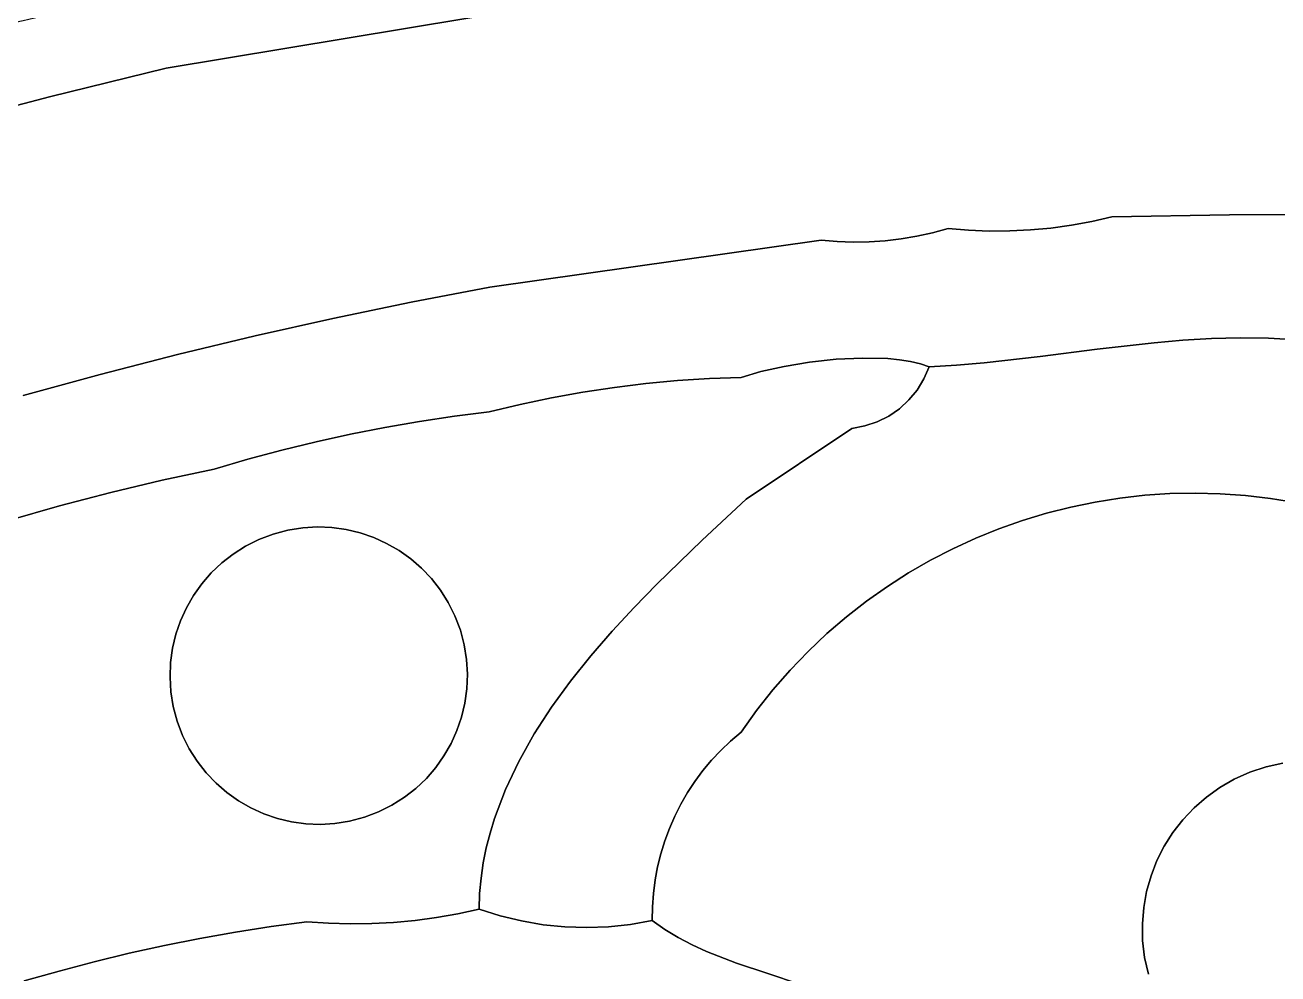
# Model space of a CAD drawing. Header units: inches. Extents: x 37.5 to 70.3, y 17.4 to 61.6.
# Drawn here: x 52.208 to 55.735, y 31.116 to 33.788 of the extents above; entities that cross this region are included whole.
import ezdxf

# ---------------------------------------------------------------- set-up
doc = ezdxf.new("R2010")
doc.units = ezdxf.units.IN
doc.layers.add('SURFACES_FOR_SKETCHUP', color=7, linetype='Continuous')

msp = doc.modelspace()

# ---------------------------------------------------------------- linework, layer by layer
at = {"layer": 'SURFACES_FOR_SKETCHUP'}
for points, invisible_edges in [([(55.3528, 34.0036), (54.9326, 33.9944), (55.2672, 33.2478)], 10), ([(55.2672, 33.2478), (55.5984, 33.2536), (55.3528, 34.0036)], 10), ([(55.7723, 34.0157), (55.3528, 34.0036), (55.5984, 33.2536)], 10), ([(55.5984, 33.2536), (55.9294, 33.2552), (55.7723, 34.0157)], 10), ([(52.5848, 33.8959), (52.6053, 33.6668), (53.3218, 33.9922)], 3), ([(53.3704, 33.9891), (53.3218, 33.9922), (52.6053, 33.6668)], 10), ([(52.6053, 33.6668), (53.7881, 33.8635), (53.3704, 33.9891)], 10), ([(54.9326, 33.9944), (53.7881, 33.8635), (54.4486, 33.1827)], 10), ([(54.4486, 33.1827), (54.4937, 33.1787), (54.9326, 33.9944)], 10), ([(54.4937, 33.1787), (54.5389, 33.1771), (54.9326, 33.9944)], 10), ([(54.584, 33.1777), (54.9326, 33.9944), (54.5389, 33.1771)], 3), ([(54.629, 33.1807), (54.9326, 33.9944), (54.584, 33.1777)], 3), ([(54.629, 33.1807), (54.6738, 33.1859), (54.9326, 33.9944)], 10), ([(54.6738, 33.1859), (54.7183, 33.1934), (54.9326, 33.9944)], 10), ([(54.7624, 33.2031), (54.9326, 33.9944), (54.7183, 33.1934)], 3), ([(54.8061, 33.2152), (54.9326, 33.9944), (54.7624, 33.2031)], 3), ([(54.8061, 33.2152), (54.864, 33.2104), (54.9326, 33.9944)], 10), ([(54.864, 33.2104), (54.9221, 33.2082), (54.9326, 33.9944)], 10), ([(54.9801, 33.2085), (54.9326, 33.9944), (54.9221, 33.2082)], 3), ([(55.0958, 33.2167), (55.1533, 33.2245), (54.9326, 33.9944)], 10), ([(55.0381, 33.2113), (55.0958, 33.2167), (54.9326, 33.9944)], 10), ([(55.1533, 33.2245), (55.2105, 33.2349), (54.9326, 33.9944)], 10), ([(54.9801, 33.2085), (55.0381, 33.2113), (54.9326, 33.9944)], 10), ([(55.2105, 33.2349), (55.2672, 33.2478), (54.9326, 33.9944)], 10), ([(52.3944, 33.845), (52.6053, 33.6668), (52.5848, 33.8959)], 3), ([(52.6053, 33.6668), (53.2948, 33.0075), (53.7881, 33.8635)], 3), ([(53.5158, 33.0498), (53.7881, 33.8635), (53.2948, 33.0075)], 3), ([(53.5158, 33.0498), (54.4486, 33.1827), (53.7881, 33.8635)], 10), ([(52.2026, 33.8), (52.2763, 33.5863), (52.3944, 33.845)], 3), ([(52.6053, 33.6668), (52.3944, 33.845), (52.2763, 33.5863)], 3), ([(52.2026, 33.8), (52.0094, 33.7611), (52.2763, 33.5863)], 10), ([(51.9489, 33.4995), (52.2763, 33.5863), (52.0094, 33.7611)], 10), ([(52.2763, 33.5863), (52.6368, 32.8603), (52.6053, 33.6668)], 3), ([(52.8553, 32.9127), (52.6053, 33.6668), (52.6368, 32.8603)], 3), ([(53.0746, 32.9618), (52.6053, 33.6668), (52.8553, 32.9127)], 3), ([(53.2948, 33.0075), (52.6053, 33.6668), (53.0746, 32.9618)], 3), ([(51.9489, 33.4995), (52.4191, 32.8045), (52.2763, 33.5863)], 3), ([(52.6368, 32.8603), (52.2763, 33.5863), (52.4191, 32.8045)], 3), ([(52.4191, 32.8045), (51.9489, 33.4995), (52.2024, 32.7455)], 3), ([(55.0958, 33.2167), (55.2255, 32.8755), (55.1533, 33.2245)], 3), ([(55.1533, 33.2245), (55.2255, 32.8755), (55.2105, 33.2349)], 3), ([(55.2105, 33.2349), (55.2255, 32.8755), (55.2672, 33.2478)], 3), ([(55.3868, 32.8937), (55.2672, 33.2478), (55.2255, 32.8755)], 3), ([(55.2672, 33.2478), (55.4675, 32.9006), (55.5984, 33.2536)], 3), ([(55.4675, 32.9006), (55.2672, 33.2478), (55.3868, 32.8937)], 3), ([(55.5481, 32.9054), (55.5984, 33.2536), (55.4675, 32.9006)], 3), ([(55.6284, 32.9076), (55.5984, 33.2536), (55.5481, 32.9054)], 3), ([(55.5984, 33.2536), (55.7875, 32.9016), (55.9294, 33.2552)], 3), ([(55.7875, 32.9016), (55.5984, 33.2536), (55.7082, 32.9065)], 3), ([(55.7082, 32.9065), (55.5984, 33.2536), (55.6284, 32.9076)], 3), ([(54.6738, 33.1859), (54.7, 32.8411), (54.7183, 33.1934)], 3), ([(54.7281, 32.8346), (54.7183, 33.1934), (54.7, 32.8411)], 3), ([(54.7183, 33.1934), (54.7281, 32.8346), (54.7624, 33.2031)], 3), ([(54.8298, 32.8307), (54.7624, 33.2031), (54.7281, 32.8346)], 11), ([(54.864, 33.2104), (54.8061, 33.2152), (54.7624, 33.2031)], 8), ([(54.7624, 33.2031), (54.8298, 32.8307), (54.864, 33.2104)], 11), ([(54.9075, 32.8373), (54.864, 33.2104), (54.8298, 32.8307)], 3), ([(54.864, 33.2104), (54.9075, 32.8373), (54.9221, 33.2082)], 3), ([(54.9221, 33.2082), (54.9075, 32.8373), (54.9801, 33.2085)], 3), ([(55.0654, 32.8552), (54.9801, 33.2085), (54.9075, 32.8373)], 3), ([(54.9801, 33.2085), (55.0654, 32.8552), (55.0381, 33.2113)], 3), ([(55.0381, 33.2113), (55.0654, 32.8552), (55.0958, 33.2167)], 3), ([(55.2255, 32.8755), (55.0958, 33.2167), (55.0654, 32.8552)], 3), ([(53.5158, 33.0498), (54.0449, 32.7869), (54.4486, 33.1827)], 3), ([(54.0449, 32.7869), (54.1344, 32.7927), (54.4486, 33.1827)], 10), ([(54.1344, 32.7927), (54.2795, 32.8127), (54.4486, 33.1827)], 11), ([(54.2795, 32.8127), (54.3448, 32.8272), (54.4486, 33.1827)], 10), ([(54.3448, 32.8272), (54.4165, 32.839), (54.4486, 33.1827)], 10), ([(54.4165, 32.839), (54.4912, 32.8471), (54.4486, 33.1827)], 10), ([(54.4937, 33.1787), (54.4486, 33.1827), (54.4912, 32.8471)], 10), ([(54.5389, 33.1771), (54.4937, 33.1787), (54.4912, 32.8471)], 10), ([(54.4912, 32.8471), (54.5656, 32.8507), (54.5389, 33.1771)], 10), ([(54.584, 33.1777), (54.5389, 33.1771), (54.5656, 32.8507)], 10), ([(54.5656, 32.8507), (54.6364, 32.849), (54.584, 33.1777)], 10), ([(54.629, 33.1807), (54.584, 33.1777), (54.6364, 32.849)], 10), ([(54.629, 33.1807), (54.6693, 32.8459), (54.6738, 33.1859)], 3), ([(54.6364, 32.849), (54.6693, 32.8459), (54.629, 33.1807)], 10), ([(54.7, 32.8411), (54.6738, 33.1859), (54.6693, 32.8459)], 3), ([(53.2948, 33.0075), (53.4164, 32.6869), (53.5158, 33.0498)], 3), ([(53.5147, 32.6993), (53.5158, 33.0498), (53.4164, 32.6869)], 3), ([(53.602, 32.7201), (53.5158, 33.0498), (53.5147, 32.6993)], 3), ([(53.9556, 32.7785), (53.5158, 33.0498), (53.8667, 32.7676)], 3), ([(53.778, 32.7543), (53.5158, 33.0498), (53.6898, 32.7384)], 3), ([(53.9556, 32.7785), (54.0449, 32.7869), (53.5158, 33.0498)], 10), ([(53.8667, 32.7676), (53.5158, 33.0498), (53.778, 32.7543)], 3), ([(53.6898, 32.7384), (53.5158, 33.0498), (53.602, 32.7201)], 3), ([(53.0746, 32.9618), (53.2209, 32.6554), (53.2948, 33.0075)], 3), ([(53.3185, 32.6723), (53.2948, 33.0075), (53.2209, 32.6554)], 3), ([(53.4164, 32.6869), (53.2948, 33.0075), (53.3185, 32.6723)], 3), ([(52.8553, 32.9127), (53.0271, 32.6149), (53.0746, 32.9618)], 3), ([(53.1238, 32.6362), (53.0746, 32.9618), (53.0271, 32.6149)], 3), ([(53.2209, 32.6554), (53.0746, 32.9618), (53.1238, 32.6362)], 3), ([(52.6368, 32.8603), (52.8354, 32.5654), (52.8553, 32.9127)], 3), ([(52.931, 32.5913), (52.8553, 32.9127), (52.8354, 32.5654)], 3), ([(53.0271, 32.6149), (52.8553, 32.9127), (52.931, 32.5913)], 3), ([(55.5481, 32.9054), (55.5722, 32.4686), (55.6284, 32.9076)], 3), ([(55.643, 32.4635), (55.6284, 32.9076), (55.5722, 32.4686)], 3), ([(55.6284, 32.9076), (55.643, 32.4635), (55.7082, 32.9065)], 3), ([(55.7138, 32.4552), (55.7082, 32.9065), (55.643, 32.4635)], 3), ([(55.7082, 32.9065), (55.7138, 32.4552), (55.7875, 32.9016)], 3), ([(55.0654, 32.8552), (55.2205, 32.4452), (55.2255, 32.8755)], 3), ([(55.2901, 32.4563), (55.2255, 32.8755), (55.2205, 32.4452)], 3), ([(55.2255, 32.8755), (55.3602, 32.4642), (55.3868, 32.8937)], 3), ([(55.3602, 32.4642), (55.2255, 32.8755), (55.2901, 32.4563)], 3), ([(55.4306, 32.4689), (55.3868, 32.8937), (55.3602, 32.4642)], 3), ([(55.3868, 32.8937), (55.4306, 32.4689), (55.4675, 32.9006)], 3), ([(55.5013, 32.4704), (55.4675, 32.9006), (55.4306, 32.4689)], 3), ([(55.4675, 32.9006), (55.5013, 32.4704), (55.5481, 32.9054)], 3), ([(55.5722, 32.4686), (55.5481, 32.9054), (55.5013, 32.4704)], 3), ([(55.7844, 32.4435), (55.7875, 32.9016), (55.7138, 32.4552)], 3), ([(52.4191, 32.8045), (52.5942, 32.5067), (52.6368, 32.8603)], 3), ([(52.7404, 32.5374), (52.6368, 32.8603), (52.5942, 32.5067)], 3), ([(52.8354, 32.5654), (52.6368, 32.8603), (52.7404, 32.5374)], 3), ([(54.4165, 32.839), (54.3448, 32.8272), (54.5351, 32.6525)], 10), ([(54.4165, 32.839), (54.5351, 32.6525), (54.4912, 32.8471)], 3), ([(54.4912, 32.8471), (54.5351, 32.6525), (54.5656, 32.8507)], 3), ([(54.5718, 32.6593), (54.5656, 32.8507), (54.5351, 32.6525)], 3), ([(54.5718, 32.6593), (54.6067, 32.671), (54.5656, 32.8507)], 10), ([(54.6393, 32.6874), (54.5656, 32.8507), (54.6067, 32.671)], 3), ([(54.5656, 32.8507), (54.6393, 32.6874), (54.6364, 32.849)], 3), ([(54.6691, 32.708), (54.6959, 32.7325), (54.6364, 32.849)], 10), ([(54.6693, 32.8459), (54.6364, 32.849), (54.6959, 32.7325)], 10), ([(54.6393, 32.6874), (54.6691, 32.708), (54.6364, 32.849)], 10), ([(54.6959, 32.7325), (54.7191, 32.7606), (54.6693, 32.8459)], 10), ([(54.7, 32.8411), (54.6693, 32.8459), (54.7191, 32.7606)], 10), ([(54.7191, 32.7606), (54.7383, 32.7919), (54.7, 32.8411)], 10), ([(54.7281, 32.8346), (54.7, 32.8411), (54.7383, 32.7919)], 10), ([(54.8298, 32.8307), (54.7191, 32.7606), (54.9075, 32.8373)], 3), ([(54.7191, 32.7606), (54.9494, 32.3698), (54.9075, 32.8373)], 11), ([(54.9075, 32.8373), (55.0833, 32.4137), (55.0654, 32.8552)], 3), ([(55.0159, 32.3933), (54.9075, 32.8373), (54.9494, 32.3698)], 3), ([(55.0833, 32.4137), (54.9075, 32.8373), (55.0159, 32.3933)], 3), ([(55.1516, 32.431), (55.0654, 32.8552), (55.0833, 32.4137)], 3), ([(55.2205, 32.4452), (55.0654, 32.8552), (55.1516, 32.431)], 3), ([(52.2024, 32.7455), (52.4489, 32.4724), (52.4191, 32.8045)], 3), ([(52.5942, 32.5067), (52.4191, 32.8045), (52.4489, 32.4724)], 3), ([(54.1344, 32.7927), (54.2241, 32.7961), (54.2795, 32.8127)], 8), ([(54.2241, 32.7961), (54.2379, 32.4535), (54.2795, 32.8127)], 3), ([(54.2379, 32.4535), (54.5351, 32.6525), (54.2795, 32.8127)], 10), ([(54.3448, 32.8272), (54.2795, 32.8127), (54.5351, 32.6525)], 10), ([(54.8298, 32.8307), (54.7383, 32.7919), (54.7191, 32.7606)], 9), ([(54.7531, 32.8262), (54.7281, 32.8346), (54.7383, 32.7919)], 2), ([(54.7531, 32.8262), (54.8298, 32.8307), (54.7281, 32.8346)], 2), ([(54.8298, 32.8307), (54.7531, 32.8262), (54.7383, 32.7919)], 8), ([(53.8667, 32.7676), (53.778, 32.7543), (54.1139, 32.3378)], 10), ([(53.9556, 32.7785), (53.8667, 32.7676), (54.1139, 32.3378)], 10), ([(54.0449, 32.7869), (53.9556, 32.7785), (54.1139, 32.3378)], 10), ([(54.1344, 32.7927), (54.0449, 32.7869), (54.2379, 32.4535)], 10), ([(54.1139, 32.3378), (54.2379, 32.4535), (54.0449, 32.7869)], 10), ([(54.2241, 32.7961), (54.1344, 32.7927), (54.2379, 32.4535)], 10), ([(52.3047, 32.4346), (52.2024, 32.7455), (52.1616, 32.3932)], 3), ([(52.4489, 32.4724), (52.2024, 32.7455), (52.3047, 32.4346)], 3), ([(53.6898, 32.7384), (53.602, 32.7201), (53.9225, 32.1486)], 10), ([(53.778, 32.7543), (53.6898, 32.7384), (53.986, 32.2137)], 10), ([(53.9225, 32.1486), (53.986, 32.2137), (53.6898, 32.7384)], 10), ([(53.986, 32.2137), (54.1139, 32.3378), (53.778, 32.7543)], 10), ([(54.6691, 32.708), (54.884, 32.3432), (54.6959, 32.7325)], 3), ([(54.6959, 32.7325), (54.9494, 32.3698), (54.7191, 32.7606)], 3), ([(54.9494, 32.3698), (54.6959, 32.7325), (54.884, 32.3432)], 3), ([(53.5147, 32.6993), (53.4164, 32.6869), (53.324, 32.2589)], 10), ([(53.324, 32.2589), (53.352, 32.2295), (53.5147, 32.6993)], 10), ([(53.352, 32.2295), (53.3772, 32.1972), (53.5147, 32.6993)], 10), ([(53.602, 32.7201), (53.5147, 32.6993), (53.3772, 32.1972)], 10), ([(53.3772, 32.1972), (53.9225, 32.1486), (53.602, 32.7201)], 11), ([(54.6691, 32.708), (54.6393, 32.6874), (54.884, 32.3432)], 10), ([(53.3185, 32.6723), (53.2209, 32.6554), (53.2258, 32.3287)], 10), ([(53.2258, 32.3287), (53.2607, 32.3087), (53.3185, 32.6723)], 10), ([(53.4164, 32.6869), (53.3185, 32.6723), (53.2607, 32.3087)], 10), ([(53.2607, 32.3087), (53.2935, 32.2854), (53.4164, 32.6869)], 10), ([(53.2935, 32.2854), (53.324, 32.2589), (53.4164, 32.6869)], 10), ([(54.5351, 32.6525), (54.6952, 32.2456), (54.5718, 32.6593)], 3), ([(54.6067, 32.671), (54.5718, 32.6593), (54.7568, 32.2811)], 10), ([(54.7568, 32.2811), (54.5718, 32.6593), (54.6952, 32.2456)], 3), ([(54.6393, 32.6874), (54.6067, 32.671), (54.8197, 32.3137)], 10), ([(54.8197, 32.3137), (54.6067, 32.671), (54.7568, 32.2811)], 3), ([(54.884, 32.3432), (54.6393, 32.6874), (54.8197, 32.3137)], 3), ([(53.1238, 32.6362), (53.0271, 32.6149), (53.0717, 32.3733)], 10), ([(53.0717, 32.3733), (53.1119, 32.3677), (53.1238, 32.6362)], 10), ([(53.1119, 32.3677), (53.1512, 32.3584), (53.1238, 32.6362)], 10), ([(53.2209, 32.6554), (53.1238, 32.6362), (53.1512, 32.3584)], 10), ([(53.1512, 32.3584), (53.1893, 32.3453), (53.2209, 32.6554)], 10), ([(53.1893, 32.3453), (53.2258, 32.3287), (53.2209, 32.6554)], 10), ([(54.2379, 32.4535), (54.6352, 32.2072), (54.5351, 32.6525)], 3), ([(54.6952, 32.2456), (54.5351, 32.6525), (54.6352, 32.2072)], 3), ([(52.931, 32.5913), (52.8354, 32.5654), (52.9479, 32.3658)], 10), ([(53.0271, 32.6149), (52.931, 32.5913), (53.0308, 32.3749)], 10), ([(52.9894, 32.3724), (53.0308, 32.3749), (52.931, 32.5913)], 10), ([(52.9479, 32.3658), (52.9894, 32.3724), (52.931, 32.5913)], 10), ([(53.0308, 32.3749), (53.0717, 32.3733), (53.0271, 32.6149)], 10), ([(52.7404, 32.5374), (52.8664, 32.3395), (52.8354, 32.5654)], 3), ([(52.9065, 32.3547), (52.9479, 32.3658), (52.8354, 32.5654)], 10), ([(52.8664, 32.3395), (52.9065, 32.3547), (52.8354, 32.5654)], 10), ([(52.5942, 32.5067), (52.7938, 32.2986), (52.7404, 32.5374)], 3), ([(52.8288, 32.3207), (52.7404, 32.5374), (52.7938, 32.2986)], 3), ([(52.8664, 32.3395), (52.7404, 32.5374), (52.8288, 32.3207)], 3), ([(52.4489, 32.4724), (52.7056, 32.2149), (52.5942, 32.5067)], 3), ([(52.7938, 32.2986), (52.5942, 32.5067), (52.7615, 32.2735)], 3), ([(52.7615, 32.2735), (52.5942, 32.5067), (52.732, 32.2455)], 3), ([(52.732, 32.2455), (52.5942, 32.5067), (52.7056, 32.2149)], 3), ([(52.3047, 32.4346), (52.6623, 32.1473), (52.4489, 32.4724)], 3), ([(52.7056, 32.2149), (52.4489, 32.4724), (52.6823, 32.1821)], 3), ([(52.6823, 32.1821), (52.4489, 32.4724), (52.6623, 32.1473)], 3), ([(54.1139, 32.3378), (54.4653, 32.0746), (54.2379, 32.4535)], 3), ([(54.6352, 32.2072), (54.2379, 32.4535), (54.5768, 32.1659)], 3), ([(54.5768, 32.1659), (54.2379, 32.4535), (54.5201, 32.1216)], 3), ([(54.5201, 32.1216), (54.2379, 32.4535), (54.4653, 32.0746)], 3), ([(55.2205, 32.4452), (55.5711, 31.6412), (55.2901, 32.4563)], 3), ([(55.2901, 32.4563), (55.5711, 31.6412), (55.3602, 32.4642)], 3), ([(55.3602, 32.4642), (55.6118, 31.6646), (55.4306, 32.4689)], 3), ([(55.6118, 31.6646), (55.3602, 32.4642), (55.5711, 31.6412)], 3), ([(55.4306, 32.4689), (55.6554, 31.6841), (55.5013, 32.4704)], 3), ([(55.6554, 31.6841), (55.4306, 32.4689), (55.6118, 31.6646)], 3), ([(55.5013, 32.4704), (55.6554, 31.6841), (55.5722, 32.4686)], 3), ([(55.7015, 31.6993), (55.5722, 32.4686), (55.6554, 31.6841)], 3), ([(55.5722, 32.4686), (55.7015, 31.6993), (55.643, 32.4635)], 3), ([(55.643, 32.4635), (55.7015, 31.6993), (55.7138, 32.4552)], 3), ([(55.7489, 31.7099), (55.7138, 32.4552), (55.7015, 31.6993)], 3), ([(55.7138, 32.4552), (55.7489, 31.7099), (55.7844, 32.4435)], 3), ([(52.1616, 32.3932), (52.6232, 32.0334), (52.3047, 32.4346)], 3), ([(52.6326, 32.0727), (52.3047, 32.4346), (52.6232, 32.0334)], 3), ([(52.6457, 32.1107), (52.3047, 32.4346), (52.6326, 32.0727)], 3), ([(52.6623, 32.1473), (52.3047, 32.4346), (52.6457, 32.1107)], 3), ([(55.0833, 32.4137), (55.0159, 32.3933), (55.4986, 31.5839)], 10), ([(55.1516, 32.431), (55.0833, 32.4137), (55.5333, 31.6142)], 10), ([(55.4986, 31.5839), (55.5333, 31.6142), (55.0833, 32.4137)], 10), ([(55.1516, 32.431), (55.5333, 31.6142), (55.2205, 32.4452)], 3), ([(55.5711, 31.6412), (55.2205, 32.4452), (55.5333, 31.6142)], 3), ([(52.0197, 32.3483), (52.6177, 31.9931), (52.1616, 32.3932)], 3), ([(52.6232, 32.0334), (52.1616, 32.3932), (52.6177, 31.9931)], 3), ([(55.0159, 32.3933), (54.9494, 32.3698), (55.4986, 31.5839)], 10), ([(51.8789, 32.2999), (52.6185, 31.9109), (52.0197, 32.3483)], 3), ([(52.6161, 31.9522), (52.0197, 32.3483), (52.6185, 31.9109)], 3), ([(52.6177, 31.9931), (52.0197, 32.3483), (52.6161, 31.9522)], 3), ([(52.6623, 32.1473), (52.9065, 32.3547), (52.6823, 32.1821)], 3), ([(52.9065, 32.3547), (52.6623, 32.1473), (53.4332, 32.0845)], 11), ([(52.9065, 32.3547), (52.8664, 32.3395), (52.6823, 32.1821)], 10), ([(52.9479, 32.3658), (52.9065, 32.3547), (53.1893, 32.3453)], 10), ([(53.2258, 32.3287), (53.1893, 32.3453), (52.9065, 32.3547)], 10), ([(53.4332, 32.0845), (53.2258, 32.3287), (52.9065, 32.3547)], 11), ([(52.9479, 32.3658), (53.1119, 32.3677), (52.9894, 32.3724)], 3), ([(53.1512, 32.3584), (53.1119, 32.3677), (52.9479, 32.3658)], 10), ([(53.1893, 32.3453), (53.1512, 32.3584), (52.9479, 32.3658)], 10), ([(53.0717, 32.3733), (53.0308, 32.3749), (52.9894, 32.3724)], 8), ([(53.0717, 32.3733), (52.9894, 32.3724), (53.1119, 32.3677)], 3), ([(54.884, 32.3432), (54.8197, 32.3137), (55.4672, 31.5506)], 10), ([(54.9494, 32.3698), (54.884, 32.3432), (55.4672, 31.5506)], 10), ([(55.4672, 31.5506), (55.4986, 31.5839), (54.9494, 32.3698)], 10), ([(52.6823, 32.1821), (52.8664, 32.3395), (52.7056, 32.2149)], 3), ([(52.7056, 32.2149), (52.8664, 32.3395), (52.732, 32.2455)], 3), ([(52.8664, 32.3395), (52.8288, 32.3207), (52.732, 32.2455)], 10), ([(52.7615, 32.2735), (52.732, 32.2455), (52.8288, 32.3207)], 10), ([(52.8288, 32.3207), (52.7938, 32.2986), (52.7615, 32.2735)], 8), ([(53.2258, 32.3287), (53.4332, 32.0845), (53.2607, 32.3087)], 3), ([(53.4332, 32.0845), (53.4181, 32.1246), (53.2607, 32.3087)], 10), ([(53.2607, 32.3087), (53.4181, 32.1246), (53.2935, 32.2854)], 3), ([(53.986, 32.2137), (54.3618, 31.9719), (54.1139, 32.3378)], 3), ([(54.4653, 32.0746), (54.1139, 32.3378), (54.4125, 32.0246)], 3), ([(54.4125, 32.0246), (54.1139, 32.3378), (54.3618, 31.9719)], 3), ([(54.8197, 32.3137), (54.7568, 32.2811), (55.4392, 31.5145)], 10), ([(55.4392, 31.5145), (55.4672, 31.5506), (54.8197, 32.3137)], 10), ([(52.6252, 31.8694), (51.8789, 32.2999), (51.5115, 31.4262)], 11), ([(52.6185, 31.9109), (51.8789, 32.2999), (52.6252, 31.8694)], 3), ([(53.2935, 32.2854), (53.4181, 32.1246), (53.324, 32.2589)], 3), ([(54.7568, 32.2811), (54.6952, 32.2456), (55.4392, 31.5145)], 10), ([(53.352, 32.2295), (53.324, 32.2589), (53.3993, 32.1622)], 10), ([(53.4181, 32.1246), (53.3993, 32.1622), (53.324, 32.2589)], 10), ([(54.6952, 32.2456), (54.6352, 32.2072), (55.4149, 31.476)], 10), ([(55.4149, 31.476), (55.4392, 31.5145), (54.6952, 32.2456)], 10), ([(53.3993, 32.1622), (53.3772, 32.1972), (53.352, 32.2295)], 8), ([(53.9225, 32.1486), (54.2671, 31.8582), (53.986, 32.2137)], 3), ([(54.3133, 31.9164), (53.986, 32.2137), (54.2671, 31.8582)], 3), ([(54.3618, 31.9719), (53.986, 32.2137), (54.3133, 31.9164)], 3), ([(54.6352, 32.2072), (54.5768, 32.1659), (55.4149, 31.476)], 10), ([(53.3772, 32.1972), (53.3993, 32.1622), (53.9225, 32.1486)], 10), ([(54.5768, 32.1659), (54.5201, 32.1216), (55.3943, 31.4354)], 10), ([(55.3943, 31.4354), (55.4149, 31.476), (54.5768, 32.1659)], 10), ([(52.6623, 32.1473), (52.6457, 32.1107), (52.6363, 31.828)], 10), ([(52.6363, 31.828), (53.163, 31.5577), (52.6623, 32.1473)], 11), ([(53.4332, 32.0845), (52.6623, 32.1473), (53.163, 31.5577)], 11), ([(53.8604, 32.0814), (53.9225, 32.1486), (53.3993, 32.1622)], 10), ([(53.3993, 32.1622), (53.4181, 32.1246), (53.8604, 32.0814)], 10), ([(53.8604, 32.0814), (54.194, 31.7723), (53.9225, 32.1486)], 3), ([(54.194, 31.7723), (54.2233, 31.7972), (53.9225, 32.1486)], 10), ([(54.2671, 31.8582), (53.9225, 32.1486), (54.2233, 31.7972)], 3), ([(52.6457, 32.1107), (52.6326, 32.0727), (52.6252, 31.8694)], 10), ([(52.6252, 31.8694), (52.6363, 31.828), (52.6457, 32.1107)], 10), ([(53.8004, 32.0121), (53.8604, 32.0814), (53.4181, 32.1246)], 10), ([(53.4332, 32.0845), (53.8004, 32.0121), (53.4181, 32.1246)], 3), ([(54.5201, 32.1216), (54.4653, 32.0746), (55.3943, 31.4354)], 10), ([(52.6326, 32.0727), (52.6232, 32.0334), (52.6252, 31.8694)], 10), ([(53.163, 31.5577), (53.4072, 31.7651), (53.4332, 32.0845)], 11), ([(53.4072, 31.7651), (53.4238, 31.8017), (53.4332, 32.0845)], 10), ([(53.4443, 32.0431), (53.4332, 32.0845), (53.4238, 31.8017)], 10), ([(53.4443, 32.0431), (53.8004, 32.0121), (53.4332, 32.0845)], 3), ([(53.8004, 32.0121), (54.1663, 31.7459), (53.8604, 32.0814)], 3), ([(54.194, 31.7723), (53.8604, 32.0814), (54.1663, 31.7459)], 3), ([(54.4653, 32.0746), (54.4125, 32.0246), (55.3777, 31.3929)], 10), ([(55.3777, 31.3929), (55.3943, 31.4354), (54.4653, 32.0746)], 10), ([(52.6177, 31.9931), (52.6185, 31.9109), (52.6232, 32.0334)], 3), ([(52.6252, 31.8694), (52.6232, 32.0334), (52.6185, 31.9109)], 3), ([(53.4238, 31.8017), (53.4369, 31.8398), (53.4443, 32.0431)], 10), ([(53.4369, 31.8398), (53.4463, 31.8791), (53.4443, 32.0431)], 10), ([(53.451, 32.0016), (53.7433, 31.9409), (53.4443, 32.0431)], 3), ([(53.8004, 32.0121), (53.4443, 32.0431), (53.7433, 31.9409)], 3), ([(53.4443, 32.0431), (53.4463, 31.8791), (53.451, 32.0016)], 3), ([(54.4125, 32.0246), (54.3618, 31.9719), (55.3777, 31.3929)], 10), ([(52.6177, 31.9931), (52.6161, 31.9522), (52.6185, 31.9109)], 8), ([(53.4518, 31.9193), (53.451, 32.0016), (53.4463, 31.8791)], 3), ([(53.4535, 31.9602), (53.7433, 31.9409), (53.451, 32.0016)], 3), ([(53.4518, 31.9193), (53.4535, 31.9602), (53.451, 32.0016)], 8), ([(53.7433, 31.9409), (54.116, 31.6889), (53.8004, 32.0121)], 3), ([(54.1403, 31.7181), (53.8004, 32.0121), (54.116, 31.6889)], 3), ([(54.1663, 31.7459), (53.8004, 32.0121), (54.1403, 31.7181)], 3), ([(53.4518, 31.9193), (53.69, 31.8676), (53.4535, 31.9602)], 3), ([(53.7433, 31.9409), (53.4535, 31.9602), (53.69, 31.8676)], 3), ([(54.3133, 31.9164), (54.5185, 31.0374), (54.3618, 31.9719)], 3), ([(54.5603, 31.0174), (55.3777, 31.3929), (54.3618, 31.9719)], 11), ([(54.5603, 31.0174), (54.3618, 31.9719), (54.5185, 31.0374)], 3), ([(53.4463, 31.8791), (53.6411, 31.7923), (53.4518, 31.9193)], 3), ([(53.69, 31.8676), (53.4518, 31.9193), (53.6411, 31.7923)], 3), ([(53.69, 31.8676), (54.0935, 31.6586), (53.7433, 31.9409)], 3), ([(54.116, 31.6889), (53.7433, 31.9409), (54.0935, 31.6586)], 3), ([(54.2671, 31.8582), (54.5185, 31.0374), (54.3133, 31.9164)], 3), ([(52.6252, 31.8694), (51.5115, 31.4262), (52.6363, 31.828)], 3), ([(53.4369, 31.8398), (53.6411, 31.7923), (53.4463, 31.8791)], 3), ([(53.6411, 31.7923), (54.0539, 31.5944), (53.69, 31.8676)], 3), ([(54.0728, 31.627), (53.69, 31.8676), (54.0539, 31.5944)], 3), ([(54.0935, 31.6586), (53.69, 31.8676), (54.0728, 31.627)], 3), ([(54.2233, 31.7972), (54.4756, 31.0556), (54.2671, 31.8582)], 3), ([(54.5185, 31.0374), (54.2671, 31.8582), (54.4756, 31.0556)], 3), ([(52.6363, 31.828), (51.5115, 31.4262), (52.2058, 31.0967)], 11), ([(52.3036, 31.1247), (52.6363, 31.828), (52.2058, 31.0967)], 3), ([(52.6363, 31.828), (52.3036, 31.1247), (52.6514, 31.7879)], 3), ([(52.6363, 31.828), (52.6514, 31.7879), (52.8089, 31.6038)], 10), ([(52.8437, 31.5838), (52.6363, 31.828), (52.8089, 31.6038)], 3), ([(52.6363, 31.828), (52.8437, 31.5838), (53.163, 31.5577)], 11), ([(53.4238, 31.8017), (53.5975, 31.715), (53.4369, 31.8398)], 3), ([(53.6411, 31.7923), (53.4369, 31.8398), (53.5975, 31.715)], 3), ([(52.402, 31.1507), (52.6514, 31.7879), (52.3036, 31.1247)], 3), ([(52.6514, 31.7879), (52.402, 31.1507), (52.6702, 31.7503)], 3), ([(52.776, 31.6271), (52.6514, 31.7879), (52.7455, 31.6535)], 3), ([(52.8089, 31.6038), (52.6514, 31.7879), (52.776, 31.6271)], 3), ([(52.6514, 31.7879), (52.6702, 31.7503), (52.7455, 31.6535)], 10), ([(53.4072, 31.7651), (53.5975, 31.715), (53.4238, 31.8017)], 3), ([(53.6411, 31.7923), (53.5975, 31.715), (54.0369, 31.5608)], 10), ([(53.6411, 31.7923), (54.0369, 31.5608), (54.0539, 31.5944)], 9), ([(54.194, 31.7723), (54.2989, 31.1174), (54.2233, 31.7972)], 3), ([(54.3878, 31.0879), (54.2233, 31.7972), (54.2989, 31.1174)], 3), ([(54.4756, 31.0556), (54.2233, 31.7972), (54.3878, 31.0879)], 3), ([(52.6702, 31.7503), (52.402, 31.1507), (52.6923, 31.7152)], 3), ([(52.7175, 31.6829), (52.7455, 31.6535), (52.6702, 31.7503)], 10), ([(52.6702, 31.7503), (52.6923, 31.7152), (52.7175, 31.6829)], 8), ([(53.4072, 31.7651), (53.163, 31.5577), (53.3872, 31.7303)], 3), ([(53.3872, 31.7303), (53.56, 31.6357), (53.4072, 31.7651)], 3), ([(53.5975, 31.715), (53.4072, 31.7651), (53.56, 31.6357)], 3), ([(54.1403, 31.7181), (54.2989, 31.1174), (54.1663, 31.7459)], 3), ([(54.1663, 31.7459), (54.2989, 31.1174), (54.194, 31.7723)], 3), ([(52.5009, 31.1747), (52.6923, 31.7152), (52.402, 31.1507)], 3), ([(52.6923, 31.7152), (52.5009, 31.1747), (52.7175, 31.6829)], 3), ([(53.163, 31.5577), (53.2031, 31.5729), (53.3872, 31.7303)], 10), ([(53.3872, 31.7303), (53.2031, 31.5729), (53.3639, 31.6975)], 3), ([(53.3639, 31.6975), (53.56, 31.6357), (53.3872, 31.7303)], 3), ([(53.5975, 31.715), (53.56, 31.6357), (54.0087, 31.491)], 10), ([(54.0087, 31.491), (54.0219, 31.5263), (53.5975, 31.715)], 10), ([(54.0219, 31.5263), (54.0369, 31.5608), (53.5975, 31.715)], 10), ([(54.116, 31.6889), (54.2989, 31.1174), (54.1403, 31.7181)], 3), ([(55.7489, 31.7099), (55.7015, 31.6993), (56.0214, 31.6751)], 10), ([(52.6002, 31.1966), (52.7175, 31.6829), (52.5009, 31.1747)], 3), ([(52.7175, 31.6829), (52.6002, 31.1966), (52.7455, 31.6535)], 3), ([(53.3639, 31.6975), (53.2031, 31.5729), (53.3375, 31.667)], 3), ([(53.3375, 31.667), (53.5292, 31.5545), (53.3639, 31.6975)], 3), ([(53.56, 31.6357), (53.3639, 31.6975), (53.5292, 31.5545)], 3), ([(54.0935, 31.6586), (54.2989, 31.1174), (54.116, 31.6889)], 3), ([(55.4149, 31.476), (55.7015, 31.6993), (55.4392, 31.5145)], 3), ([(55.7015, 31.6993), (55.4149, 31.476), (56.0621, 31.6546)], 11), ([(55.7015, 31.6993), (55.6554, 31.6841), (55.4392, 31.5145)], 10), ([(55.4392, 31.5145), (55.6554, 31.6841), (55.4672, 31.5506)], 3), ([(55.4672, 31.5506), (55.6554, 31.6841), (55.4986, 31.5839)], 3), ([(55.6554, 31.6841), (55.6118, 31.6646), (55.4986, 31.5839)], 10), ([(56.0621, 31.6546), (56.0214, 31.6751), (55.7015, 31.6993)], 10), ([(52.7455, 31.6535), (52.6002, 31.1966), (52.776, 31.6271)], 3), ([(53.2031, 31.5729), (53.2407, 31.5917), (53.3375, 31.667)], 10), ([(53.308, 31.639), (53.3375, 31.667), (53.2407, 31.5917)], 10), ([(53.2407, 31.5917), (53.2757, 31.6138), (53.308, 31.639)], 8), ([(53.2757, 31.6138), (53.5062, 31.4713), (53.308, 31.639)], 3), ([(53.308, 31.639), (53.5167, 31.5131), (53.3375, 31.667)], 3), ([(53.5167, 31.5131), (53.308, 31.639), (53.5062, 31.4713)], 3), ([(53.5292, 31.5545), (53.3375, 31.667), (53.5167, 31.5131)], 3), ([(54.0728, 31.627), (54.2989, 31.1174), (54.0935, 31.6586)], 3), ([(55.3701, 31.1154), (55.5934, 30.8288), (56.0621, 31.6546)], 11), ([(55.3701, 31.1154), (56.0621, 31.6546), (55.4149, 31.476)], 11), ([(55.5333, 31.6142), (55.4986, 31.5839), (55.6118, 31.6646)], 10), ([(55.6118, 31.6646), (55.5711, 31.6412), (55.5333, 31.6142)], 8), ([(55.954, 30.784), (56.0621, 31.6546), (55.5934, 30.8288)], 11), ([(52.6999, 31.2164), (52.776, 31.6271), (52.6002, 31.1966)], 3), ([(52.776, 31.6271), (52.6999, 31.2164), (52.8089, 31.6038)], 3), ([(52.8001, 31.2341), (52.8089, 31.6038), (52.6999, 31.2164)], 3), ([(52.8089, 31.6038), (52.8001, 31.2341), (52.8437, 31.5838)], 3), ([(53.2407, 31.5917), (53.4977, 31.429), (53.2757, 31.6138)], 3), ([(53.5062, 31.4713), (53.2757, 31.6138), (53.4977, 31.429)], 3), ([(53.56, 31.6357), (53.5292, 31.5545), (53.9976, 31.455)], 10), ([(53.9976, 31.455), (54.0087, 31.491), (53.56, 31.6357)], 10), ([(54.0539, 31.5944), (54.211, 31.147), (54.0728, 31.627)], 3), ([(54.2989, 31.1174), (54.0728, 31.627), (54.211, 31.147)], 3), ([(52.8437, 31.5838), (52.8001, 31.2341), (52.8803, 31.5671)], 3), ([(52.9006, 31.2498), (52.8803, 31.5671), (52.8001, 31.2341)], 3), ([(52.8437, 31.5838), (52.8803, 31.5671), (53.163, 31.5577)], 10), ([(52.8803, 31.5671), (52.9006, 31.2498), (52.9183, 31.5541)], 3), ([(52.8803, 31.5671), (52.9183, 31.5541), (53.1216, 31.5467)], 10), ([(53.1216, 31.5467), (53.163, 31.5577), (52.8803, 31.5671)], 10), ([(53.2031, 31.5729), (53.163, 31.5577), (53.2452, 31.2612)], 10), ([(53.2407, 31.5917), (53.2031, 31.5729), (53.3059, 31.2669)], 10), ([(53.2452, 31.2612), (53.3059, 31.2669), (53.2031, 31.5729)], 10), ([(53.3059, 31.2669), (53.3663, 31.2751), (53.2407, 31.5917)], 10), ([(53.4977, 31.429), (53.2407, 31.5917), (53.3663, 31.2751)], 11), ([(54.0369, 31.5608), (54.211, 31.147), (54.0539, 31.5944)], 3), ([(52.9183, 31.5541), (52.9006, 31.2498), (52.9576, 31.5447)], 3), ([(53.0014, 31.2635), (52.9576, 31.5447), (52.9006, 31.2498)], 3), ([(52.9183, 31.5541), (52.9576, 31.5447), (53.1216, 31.5467)], 10), ([(53.1216, 31.5467), (52.9576, 31.5447), (53.0801, 31.54)], 3), ([(52.9978, 31.5391), (52.9576, 31.5447), (53.0014, 31.2635)], 10), ([(52.9978, 31.5391), (53.0801, 31.54), (52.9576, 31.5447)], 3), ([(52.9978, 31.5391), (53.0388, 31.5375), (53.0801, 31.54)], 8), ([(53.0388, 31.5375), (52.9978, 31.5391), (53.0014, 31.2635)], 10), ([(53.0014, 31.2635), (53.0624, 31.2591), (53.0388, 31.5375)], 10), ([(53.0801, 31.54), (53.0388, 31.5375), (53.0624, 31.2591)], 10), ([(53.0624, 31.2591), (53.1234, 31.2573), (53.0801, 31.54)], 10), ([(53.1216, 31.5467), (53.0801, 31.54), (53.1234, 31.2573)], 10), ([(53.163, 31.5577), (53.1216, 31.5467), (53.1843, 31.258)], 10), ([(53.1234, 31.2573), (53.1843, 31.258), (53.1216, 31.5467)], 10), ([(53.1843, 31.258), (53.2452, 31.2612), (53.163, 31.5577)], 10), ([(53.5167, 31.5131), (53.7274, 31.2488), (53.5292, 31.5545)], 3), ([(53.7274, 31.2488), (53.9885, 31.4183), (53.5292, 31.5545)], 11), ([(53.9976, 31.455), (53.5292, 31.5545), (53.9885, 31.4183)], 3), ([(54.0219, 31.5263), (54.211, 31.147), (54.0369, 31.5608)], 3), ([(53.5167, 31.5131), (53.5062, 31.4713), (53.6661, 31.255)], 10), ([(53.7274, 31.2488), (53.5167, 31.5131), (53.6661, 31.255)], 3), ([(54.0087, 31.491), (54.211, 31.147), (54.0219, 31.5263)], 3), ([(53.5062, 31.4713), (53.4977, 31.429), (53.6052, 31.2655)], 10), ([(53.6052, 31.2655), (53.6661, 31.255), (53.5062, 31.4713)], 10), ([(53.9976, 31.455), (54.1261, 31.1797), (54.0087, 31.491)], 3), ([(54.211, 31.147), (54.0087, 31.491), (54.1261, 31.1797)], 3), ([(55.4149, 31.476), (55.3943, 31.4354), (55.3701, 31.1154)], 10), ([(53.4977, 31.429), (53.3663, 31.2751), (53.4915, 31.3862)], 3), ([(53.4977, 31.429), (53.4915, 31.3862), (53.6052, 31.2655)], 10), ([(53.9885, 31.4183), (54.1261, 31.1797), (53.9976, 31.455)], 3), ([(55.3943, 31.4354), (55.3777, 31.3929), (55.3595, 31.1629)], 10), ([(55.3595, 31.1629), (55.3701, 31.1154), (55.3943, 31.4354)], 10), ([(53.789, 31.2468), (53.9885, 31.4183), (53.7274, 31.2488)], 3), ([(53.9885, 31.4183), (53.789, 31.2468), (53.9815, 31.381)], 3), ([(53.9815, 31.381), (54.0854, 31.1982), (53.9885, 31.4183)], 3), ([(54.1261, 31.1797), (53.9885, 31.4183), (54.0854, 31.1982)], 3), ([(55.3777, 31.3929), (54.5603, 31.0174), (55.3651, 31.3488)], 3), ([(55.3777, 31.3929), (55.3651, 31.3488), (55.3595, 31.1629)], 10), ([(53.4263, 31.2859), (53.4915, 31.3862), (53.3663, 31.2751)], 3), ([(53.4263, 31.2859), (53.4875, 31.3429), (53.4915, 31.3862)], 9), ([(53.4875, 31.3429), (53.5451, 31.2802), (53.4915, 31.3862)], 3), ([(53.5451, 31.2802), (53.6052, 31.2655), (53.4915, 31.3862)], 10), ([(53.8507, 31.2491), (53.9815, 31.381), (53.789, 31.2468)], 3), ([(53.9815, 31.381), (53.8507, 31.2491), (53.9766, 31.3433)], 3), ([(53.9766, 31.3433), (54.0462, 31.2186), (53.9815, 31.381)], 3), ([(54.0854, 31.1982), (53.9815, 31.381), (54.0462, 31.2186)], 3), ([(53.4263, 31.2859), (53.486, 31.2991), (53.4875, 31.3429)], 8), ([(53.4875, 31.3429), (53.486, 31.2991), (53.5451, 31.2802)], 8), ([(53.9122, 31.2557), (53.9766, 31.3433), (53.8507, 31.2491)], 3), ([(53.9122, 31.2557), (53.9739, 31.3051), (53.9766, 31.3433)], 9), ([(53.9766, 31.3433), (53.9739, 31.3051), (54.0088, 31.2413)], 10), ([(54.0088, 31.2413), (54.0462, 31.2186), (53.9766, 31.3433)], 10), ([(54.6008, 30.9951), (55.3651, 31.3488), (54.5603, 31.0174)], 3), ([(55.3651, 31.3488), (54.6008, 30.9951), (55.3569, 31.3035)], 3), ([(55.3569, 31.3035), (55.3539, 31.2102), (55.3651, 31.3488)], 3), ([(55.3595, 31.1629), (55.3651, 31.3488), (55.3539, 31.2102)], 3), ([(53.5451, 31.2802), (53.4263, 31.2859), (53.3663, 31.2751)], 9), ([(53.5451, 31.2802), (53.486, 31.2991), (53.4263, 31.2859)], 8), ([(53.9122, 31.2557), (53.9734, 31.2666), (53.9739, 31.3051)], 8), ([(53.9734, 31.2666), (54.0088, 31.2413), (53.9739, 31.3051)], 2), ([(54.6398, 30.9703), (55.3569, 31.3035), (54.6008, 30.9951)], 3), ([(55.3569, 31.3035), (54.6398, 30.9703), (55.3531, 31.2572)], 3), ([(55.3569, 31.3035), (55.3531, 31.2572), (55.3539, 31.2102)], 8), ([(52.8001, 31.2341), (53.062, 29.956), (52.9006, 31.2498)], 3), ([(53.0624, 31.2591), (53.0014, 31.2635), (52.9006, 31.2498)], 8), ([(52.9006, 31.2498), (53.062, 29.956), (53.0624, 31.2591)], 11), ([(53.062, 29.956), (53.1855, 29.9716), (53.0624, 31.2591)], 10), ([(53.1234, 31.2573), (53.0624, 31.2591), (53.1855, 29.9716)], 10), ([(53.1843, 31.258), (53.1234, 31.2573), (53.1855, 29.9716)], 10), ([(53.1843, 31.258), (53.3095, 29.9839), (53.2452, 31.2612)], 3), ([(53.1843, 31.258), (53.1855, 29.9716), (53.3095, 29.9839)], 9), ([(53.2452, 31.2612), (53.434, 29.9926), (53.3059, 31.2669)], 3), ([(53.434, 29.9926), (53.2452, 31.2612), (53.3095, 29.9839)], 3), ([(53.3059, 31.2669), (53.434, 29.9926), (53.3663, 31.2751)], 3), ([(53.5451, 31.2802), (53.3663, 31.2751), (53.6052, 31.2655)], 3), ([(53.3663, 31.2751), (53.434, 29.9926), (53.6052, 31.2655)], 11), ([(53.559, 29.9976), (53.6052, 31.2655), (53.434, 29.9926)], 3), ([(53.6052, 31.2655), (53.559, 29.9976), (53.6661, 31.255)], 3), ([(53.6844, 29.9988), (53.6661, 31.255), (53.559, 29.9976)], 3), ([(53.6661, 31.255), (53.6844, 29.9988), (53.7274, 31.2488)], 3), ([(53.7274, 31.2488), (53.6844, 29.9988), (53.789, 31.2468)], 3), ([(53.789, 31.2468), (54.0854, 31.1982), (53.8507, 31.2491)], 3), ([(53.8507, 31.2491), (54.0462, 31.2186), (53.9122, 31.2557)], 3), ([(54.0462, 31.2186), (53.8507, 31.2491), (54.0854, 31.1982)], 3), ([(54.0088, 31.2413), (53.9734, 31.2666), (53.9122, 31.2557)], 8), ([(54.0088, 31.2413), (53.9122, 31.2557), (54.0462, 31.2186)], 3), ([(55.3531, 31.2572), (54.6398, 30.9703), (55.3539, 31.2102)], 3), ([(52.6002, 31.1966), (52.9389, 29.937), (52.6999, 31.2164)], 3), ([(52.6999, 31.2164), (52.9389, 29.937), (52.8001, 31.2341)], 3), ([(53.062, 29.956), (52.8001, 31.2341), (52.9389, 29.937)], 3), ([(53.789, 31.2468), (53.6844, 29.9988), (54.0854, 31.1982)], 11), ([(52.5009, 31.1747), (52.8162, 29.915), (52.6002, 31.1966)], 3), ([(52.9389, 29.937), (52.6002, 31.1966), (52.8162, 29.915)], 3), ([(54.1261, 31.1797), (54.0854, 31.1982), (53.6844, 29.9988)], 10), ([(54.1261, 31.1797), (53.6844, 29.9988), (54.211, 31.147)], 3), ([(55.3539, 31.2102), (54.6398, 30.9703), (55.3595, 31.1629)], 3), ([(52.402, 31.1507), (52.3036, 31.1247), (52.6941, 29.8899)], 10), ([(52.5009, 31.1747), (52.402, 31.1507), (52.6941, 29.8899)], 10), ([(52.6941, 29.8899), (52.8162, 29.915), (52.5009, 31.1747)], 10), ([(53.8942, 29.9224), (54.211, 31.147), (53.6844, 29.9988)], 3), ([(54.211, 31.147), (53.8942, 29.9224), (54.2989, 31.1174)], 3), ([(54.6625, 30.924), (55.3595, 31.1629), (54.6398, 30.9703)], 3), ([(55.3595, 31.1629), (54.6625, 30.924), (55.3701, 31.1154)], 3), ([(52.3036, 31.1247), (52.2058, 31.0967), (52.5724, 29.8621)], 10), ([(52.5724, 29.8621), (52.6941, 29.8899), (52.3036, 31.1247)], 10), ([(54.2989, 31.1174), (53.8942, 29.9224), (54.7575, 30.5884)], 11), ([(54.2989, 31.1174), (54.7575, 30.5884), (54.3878, 31.0879)], 3)]:
    msp.add_3dface(points, dxfattribs=dict(at, invisible_edges=invisible_edges))

doc.saveas('drawing.dxf')
